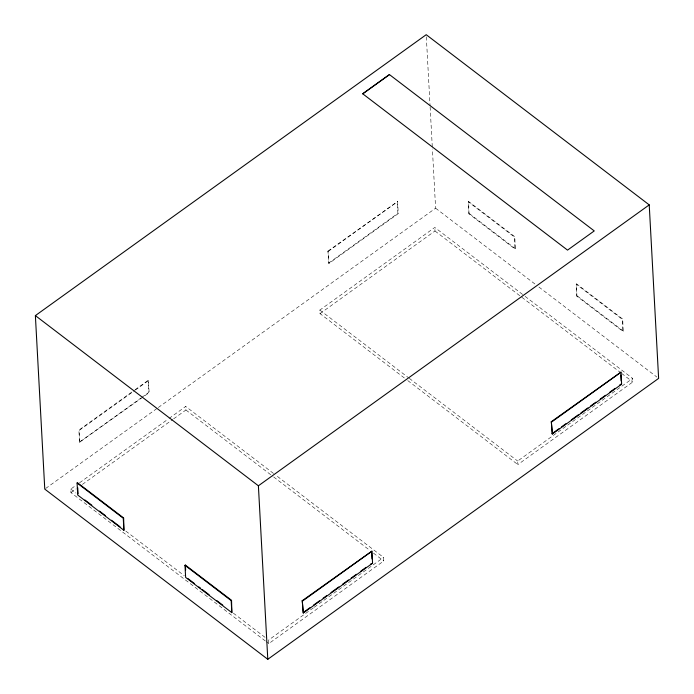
<?xml version="1.0" encoding="UTF-8"?>
<svg xmlns="http://www.w3.org/2000/svg" width="694" height="694" viewBox="0 0 694 694"><rect width="100%" height="100%" fill="white"/><g stroke="black" fill="none" stroke-linecap="round" stroke-linejoin="round"><path stroke-width="0.52" stroke-dasharray="3.47 2.6" d="M143.051 397.037L79.532 442.156L78.882 430.107L134.142 390.392M135.018 389.759L148.178 380.303L149.193 392.622L143.927 396.404M327.941 251.098L397.601 201.572L398.252 213.613L328.956 263.425L327.941 251.098L328.956 263.425M79.888 442.434L79.237 430.384L134.506 390.661M135.382 390.037L148.542 380.581M328.305 251.375L397.601 201.572M79.532 442.156L140.934 398.026M141.81 397.393L148.828 392.353L148.178 380.303M328.592 263.147L397.896 213.344L397.246 201.295M45.648 488.481L157.443 408.133M158.327 407.499L435.606 208.209L432.397 148.932M468.303 201.815L468.684 201.546L514.87 236.784L515.139 249.111L468.953 213.865L468.303 201.815L514.488 237.062L515.139 249.111M265.36 640.97L70.962 492.627L70.771 489.088L75.16 485.93M79.55 482.781L168.174 419.081M169.05 418.447L185.723 406.467L275.18 474.731M404.324 377.944L320.029 313.619L319.839 310.079L434.791 227.459L524.248 295.722M70.962 492.627L76.227 488.845M82.369 484.429L172.754 419.462M173.63 418.838L185.914 410.007L185.723 406.467M320.029 313.619L434.982 230.998L434.791 227.459M468.953 213.865L468.684 201.546M576.211 284.167L576.593 283.889L622.778 319.136L623.047 331.454L576.861 296.217L576.211 284.167L622.397 319.413L623.047 331.454M576.861 296.217L576.593 283.889M313.358 607.892L268.613 640.05L268.804 643.598L383.756 560.978L383.565 557.438L276.038 475.381M314.235 607.259L323.014 600.952M323.89 600.319L383.565 557.438M525.106 296.373L632.624 378.43L632.815 381.969L517.863 464.59L517.672 461.042L557.161 432.666M558.037 432.032L566.816 425.726M567.692 425.092L632.624 378.43M469.335 213.587L515.521 248.834M577.243 295.939L623.429 331.185M435.606 208.209L535.49 284.427M538.934 287.056L656.906 377.076M434.982 230.998L620.774 372.773M621.633 373.433L632.815 381.969M319.839 310.079L408.436 377.683M409.295 378.343L517.672 461.042M407.76 380.564L517.863 464.59M185.914 410.007L272.794 476.301M273.653 476.96L369.13 549.813M373.433 553.101L383.756 560.978M70.771 489.088L75.932 493.026M125.822 531.092L184.309 575.725M233.34 613.14L266.886 638.74M266.218 641.629L268.804 643.598M426.333 36.851L430.063 105.826M430.124 106.902L432.345 147.857"/><path stroke-width="1.04" d="M35.377 315.605L426.211 34.7L649.228 204.886L658.623 378.395L267.789 659.3L44.772 489.114L35.377 315.605L258.394 485.791L267.789 659.3M362.71 93.82L389.429 74.579L594.255 230.92L567.536 250.118L362.71 93.785L389.429 74.614M77.077 482.998L77.459 482.729L123.645 517.967L123.914 530.294L77.728 495.048L77.077 482.998L123.263 518.245L123.914 530.294M258.394 485.791L649.228 204.886M184.986 565.35L185.367 565.072L231.553 600.319L231.831 612.637L185.636 577.399L184.986 565.35L231.171 600.596L231.831 612.637M302.254 600.7L371.923 551.166L372.574 563.216L303.269 613.028L302.254 600.7L303.269 613.028M551.322 421.692L620.983 372.158L621.633 384.207L552.337 434.01L551.322 421.692L552.337 434.01M302.619 600.978L371.923 551.166M551.687 421.961L620.983 372.158M303.79 612.117L309.932 607.71M313.436 605.185L319.578 600.77M323.092 598.245L326.596 595.73M330.986 592.572L338.88 586.898M342.385 584.374L348.527 579.958M351.164 578.067L356.43 574.285M360.811 571.136L366.076 567.354M370.466 564.196L372.574 563.216M551.982 433.741L559 428.692M561.628 426.801L566.009 423.652M571.275 419.87L578.293 414.821M580.921 412.93L587.939 407.89M590.577 405.999L595.834 402.216M600.223 399.059L605.489 395.276M609.87 392.127L615.136 388.345M619.525 385.187L621.277 383.929M84.954 499.992L91.799 505.215M99.494 511.088L105.479 515.659M111.474 520.231L120.019 526.755M187.736 578.423L194.58 583.645M198.857 586.907L200.566 588.217M202.275 589.518L209.12 594.741M216.814 600.614L222.8 605.185M620.792 374.899L621.113 380.919M371.62 551.895L372.001 558.922M185.367 565.072L185.645 570.095M77.737 487.743L78.058 493.772"/></g></svg>
